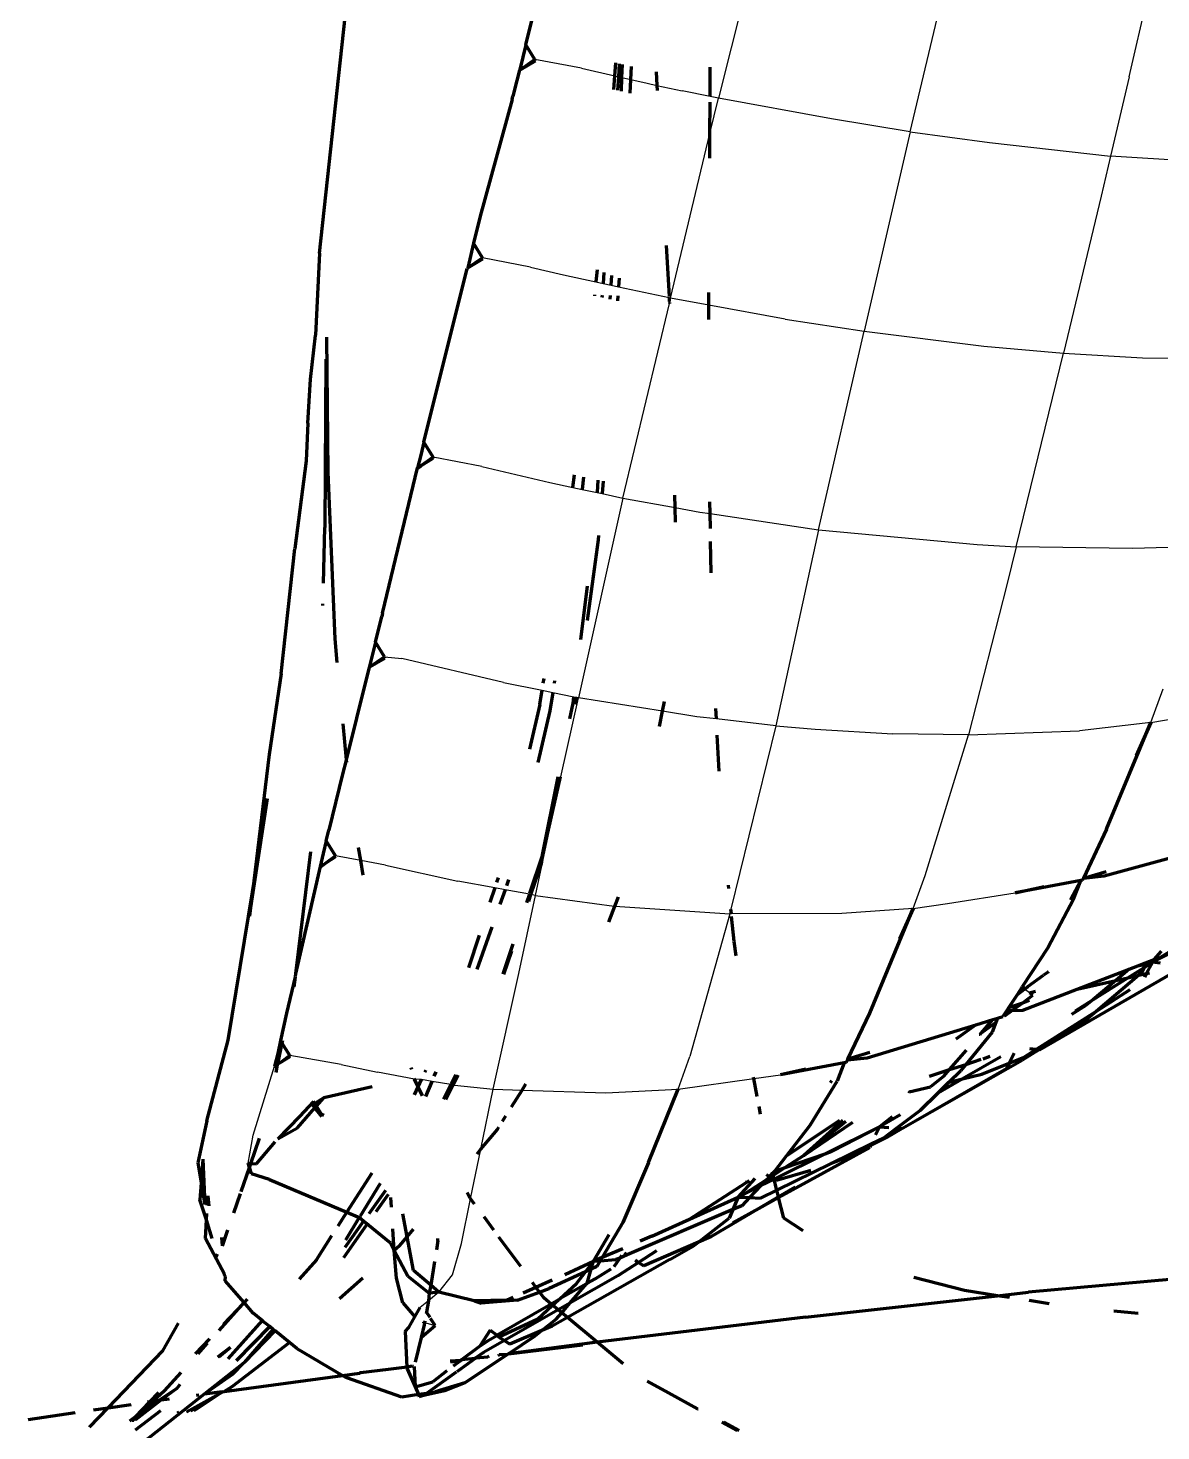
# Model space of a CAD drawing. Header units: millimetres. Extents: x 4307 to 31003, y 2809 to 20009.
# Drawn here: x 7029.6 to 7105.4, y 8466.1 to 8560 of the extents above; entities that cross this region are included whole.
import ezdxf

# ---------------------------------------------------------------- set-up
doc = ezdxf.new("R2010")
doc.units = ezdxf.units.MM
doc.layers.add('ProfileEdges', color=7, linetype='Continuous')

msp = doc.modelspace()

# ---------------------------------------------------------------- linework, layer by layer
for p, q in [((7079.15, 8568.593), (7075.777, 8555.284)), ((7088.604, 8553.039), (7091.79, 8566.393)), ((7103.264, 8556.717), (7105.12, 8564.732)), ((7066.608, 8557.294), (7063.492, 8557.872)), ((7066.608, 8557.294), (7068.849, 8556.777)), ((7068.849, 8556.777), (7069.102, 8556.719)), ((7069.102, 8556.719), (7069.324, 8556.668)), ((7069.324, 8556.668), (7069.914, 8556.532)), ((7069.914, 8556.532), (7071.01, 8556.279)), ((7103.264, 8556.717), (7102.01, 8551.402)), ((7071.01, 8556.279), (7071.658, 8556.138)), ((7071.658, 8556.138), (7073.358, 8555.77)), ((7075.223, 8555.395), (7073.358, 8555.77)), ((7075.777, 8555.284), (7075.223, 8555.395)), ((7075.207, 8552.91), (7075.777, 8555.284)), ((7083.347, 8553.891), (7075.777, 8555.284)), ((7088.604, 8553.039), (7083.347, 8553.891)), ((7072.565, 8541.909), (7075.207, 8552.91)), ((7088.604, 8553.039), (7085.521, 8539.7)), ((7088.604, 8553.039), (7093.928, 8552.309)), ((7093.928, 8552.309), (7102.01, 8551.402)), ((7102.01, 8551.402), (7101.381, 8548.737)), ((7107.385, 8551.064), (7102.01, 8551.402)), ((7101.381, 8548.737), (7098.87, 8538.226)), ((7063.212, 8543.979), (7059.992, 8544.602)), ((7063.212, 8543.979), (7065.404, 8543.454)), ((7065.404, 8543.454), (7067.58, 8542.985)), ((7067.58, 8542.985), (7068.054, 8542.882)), ((7068.054, 8542.882), (7068.596, 8542.766)), ((7068.596, 8542.766), (7069.097, 8542.658)), ((7069.097, 8542.658), (7072.477, 8541.943)), ((7069.381, 8528.531), (7072.499, 8541.556)), ((7072.477, 8541.943), (7072.565, 8541.909)), ((7072.491, 8541.683), (7072.565, 8541.909)), ((7072.495, 8541.615), (7072.491, 8541.683)), ((7075.134, 8541.439), (7072.565, 8541.909)), ((7080.243, 8540.505), (7075.134, 8541.439)), ((7080.243, 8540.505), (7085.521, 8539.7)), ((7082.476, 8526.413), (7085.521, 8539.7)), ((7085.521, 8539.7), (7093.546, 8538.689)), ((7093.546, 8538.689), (7098.87, 8538.226)), ((7095.709, 8525.268), (7098.87, 8538.226)), ((7098.87, 8538.226), (7104.155, 8537.92)), ((7104.155, 8537.92), (7112.028, 8537.829)), ((7059.94, 8530.636), (7056.688, 8531.27)), ((7059.94, 8530.636), (7064.493, 8529.574)), ((7064.493, 8529.574), (7066.041, 8529.244)), ((7066.041, 8529.244), (7066.666, 8529.11)), ((7066.666, 8529.11), (7067.654, 8528.9)), ((7069.381, 8528.531), (7066.412, 8515.174)), ((7067.654, 8528.9), (7067.994, 8528.827)), ((7067.994, 8528.827), (7069.381, 8528.531)), ((7069.381, 8528.531), (7072.884, 8527.889)), ((7072.884, 8527.889), (7074.531, 8527.587)), ((7074.531, 8527.587), (7075.216, 8527.486)), ((7075.216, 8527.486), (7082.476, 8526.413)), ((7082.476, 8526.413), (7079.618, 8513.301)), ((7082.476, 8526.413), (7093.092, 8525.417)), ((7093.092, 8525.417), (7095.709, 8525.268)), ((7095.709, 8525.268), (7095.075, 8522.716)), ((7103.479, 8525.152), (7095.709, 8525.268)), ((7108.516, 8525.285), (7103.479, 8525.152)), ((7095.075, 8522.716), (7092.509, 8512.681)), ((7053.442, 8517.903), (7054.591, 8517.804)), ((7061.389, 8516.194), (7054.591, 8517.804)), ((7061.389, 8516.194), (7063.98, 8515.668)), ((7063.98, 8515.668), (7064.688, 8515.524)), ((7064.688, 8515.524), (7066.104, 8515.237)), ((7065.221, 8509.876), (7066.412, 8515.174)), ((7066.104, 8515.237), (7066.29, 8515.199)), ((7066.29, 8515.199), (7066.412, 8515.174)), ((7072.041, 8514.269), (7066.412, 8515.174)), ((7104.709, 8513.517), (7105.529, 8515.775)), ((7074.329, 8513.902), (7072.041, 8514.269)), ((7104.709, 8513.517), (7111.597, 8514.668)), ((7075.646, 8513.752), (7074.329, 8513.902)), ((7079.618, 8513.301), (7075.646, 8513.752)), ((7079.618, 8513.301), (7076.614, 8501.033)), ((7079.618, 8513.301), (7082.26, 8513.071)), ((7104.709, 8513.517), (7099.95, 8512.966)), ((7082.26, 8513.071), (7087.441, 8512.767)), ((7092.509, 8512.681), (7087.441, 8512.767)), ((7089.623, 8503.286), (7092.509, 8512.681)), ((7092.509, 8512.681), (7099.95, 8512.966)), ((7063.536, 8501.947), (7065.221, 8509.876)), ((7051.839, 8504.284), (7050.15, 8504.602)), ((7053.502, 8503.971), (7051.839, 8504.284)), ((7053.502, 8503.971), (7058.35, 8502.899)), ((7060.809, 8502.448), (7058.35, 8502.899)), ((7088.811, 8501.076), (7089.623, 8503.286)), ((7061.498, 8502.321), (7060.809, 8502.448)), ((7063.125, 8502.022), (7061.498, 8502.321)), ((7062.421, 8496.718), (7063.536, 8501.947)), ((7063.212, 8502.006), (7063.125, 8502.022)), ((7063.536, 8501.947), (7063.212, 8502.006)), ((7063.536, 8501.947), (7068.791, 8501.233)), ((7091.116, 8501.402), (7095.64, 8502.123)), ((7068.791, 8501.233), (7068.851, 8501.229)), ((7068.851, 8501.229), (7076.534, 8500.706)), ((7076.614, 8501.033), (7076.534, 8500.706)), ((7088.811, 8501.076), (7084.039, 8500.728)), ((7088.811, 8501.076), (7091.116, 8501.402)), ((7076.534, 8500.706), (7073.863, 8491.177)), ((7076.645, 8500.706), (7076.534, 8500.706)), ((7084.039, 8500.728), (7076.645, 8500.706)), ((7060.704, 8488.993), (7062.421, 8496.718)), ((7096.262, 8495.672), (7096.089, 8495.795)), ((7096.592, 8495.437), (7096.262, 8495.672)), ((7050.541, 8490.631), (7047.103, 8491.238)), ((7050.541, 8490.631), (7052.97, 8490.114)), ((7073.083, 8488.98), (7073.863, 8491.177)), ((7044.632, 8485.913), (7046.06, 8490.53)), ((7055.44, 8489.657), (7052.97, 8490.114)), ((7073.083, 8488.98), (7078.152, 8489.702)), ((7078.152, 8489.702), (7079.937, 8489.956)), ((7055.902, 8489.623), (7055.44, 8489.657)), ((7056.617, 8489.504), (7055.902, 8489.623)), ((7057.871, 8489.294), (7056.617, 8489.504)), ((7058.034, 8489.267), (7057.871, 8489.294)), ((7058.122, 8489.252), (7058.034, 8489.267)), ((7058.122, 8489.252), (7060.704, 8488.993)), ((7059.874, 8484.966), (7060.704, 8488.993)), ((7060.704, 8488.993), (7062.634, 8488.928)), ((7062.634, 8488.928), (7068.25, 8488.74)), ((7068.25, 8488.74), (7073.083, 8488.98)), ((7044.307, 8484.025), (7044.632, 8485.913)), ((7059.19, 8481.651), (7059.874, 8484.966)), ((7058.574, 8478.665), (7059.19, 8481.651)), ((7057.972, 8476.576), (7058.574, 8478.665)), ((7057.076, 8475.41), (7057.972, 8476.576)), ((7056.368, 8474.825), (7055.829, 8474.379)), ((7057.076, 8475.41), (7056.368, 8474.825)), ((7055.963, 8473.408), (7056.11, 8473.368)), ((7056.11, 8473.368), (7056.826, 8473.172))]:
    msp.add_line(p, q)
at = {"layer": 'ProfileEdges', "lineweight": 211}
for p, q in [((7062.897, 8558.859), (7064, 8563.333)), ((7049.085, 8544.913), (7050.904, 8561.738)), ((7062.897, 8558.859), (7062.499, 8557.201)), ((7063.492, 8557.872), (7062.897, 8558.859)), ((7063.492, 8557.872), (7062.544, 8557.192)), ((7062.544, 8557.192), (7063.527, 8557.789)), ((7063.527, 8557.789), (7063.492, 8557.872)), ((7068.849, 8556.777), (7068.922, 8557.643)), ((7069.102, 8556.719), (7069.159, 8557.587)), ((7069.324, 8556.668), (7069.364, 8557.54)), ((7069.914, 8556.532), (7069.957, 8557.402)), ((7075.223, 8555.395), (7075.235, 8557.366)), ((7062.288, 8556.473), (7062.025, 8555.406)), ((7062.468, 8557.146), (7062.288, 8556.473)), ((7062.499, 8557.201), (7062.468, 8557.146)), ((7062.544, 8557.192), (7062.499, 8557.201)), ((7068.773, 8555.87), (7068.849, 8556.777)), ((7069.043, 8555.807), (7069.102, 8556.719)), ((7069.283, 8555.752), (7069.324, 8556.668)), ((7069.868, 8555.615), (7069.914, 8556.532)), ((7071.606, 8557.034), (7071.658, 8556.138)), ((7061.968, 8555.19), (7062.025, 8555.406)), ((7071.658, 8556.138), (7071.679, 8555.785)), ((7061.968, 8555.19), (7059.834, 8547.389)), ((7075.207, 8552.91), (7075.221, 8555.007)), ((7075.197, 8551.269), (7075.207, 8552.91)), ((7059.834, 8547.389), (7059.386, 8545.583)), ((7059.386, 8545.583), (7059.019, 8543.924)), ((7059.992, 8544.602), (7059.386, 8545.583)), ((7072.277, 8545.433), (7072.472, 8542.021)), ((7049.085, 8544.913), (7048.815, 8539.43)), ((7059.019, 8543.924), (7059.992, 8544.602)), ((7059.019, 8543.924), (7060.008, 8544.525)), ((7060.008, 8544.525), (7059.992, 8544.602)), ((7056.065, 8532.261), (7058.965, 8543.886)), ((7059.019, 8543.924), (7058.965, 8543.886)), ((7067.662, 8543.801), (7067.58, 8542.985)), ((7068.119, 8543.625), (7068.054, 8542.882)), ((7068.596, 8542.766), (7068.634, 8543.426)), ((7069.135, 8543.233), (7069.097, 8542.658)), ((7075.134, 8541.439), (7075.14, 8542.272)), ((7067.494, 8542.121), (7067.488, 8542.059)), ((7067.987, 8542.101), (7067.974, 8541.954)), ((7068.542, 8541.833), (7068.556, 8542.077)), ((7069.057, 8542.056), (7069.035, 8541.727)), ((7072.477, 8541.943), (7072.491, 8541.683)), ((7072.495, 8541.615), (7072.499, 8541.556)), ((7075.131, 8540.972), (7075.134, 8541.439)), ((7075.133, 8540.482), (7075.131, 8540.972)), ((7048.477, 8536.488), (7048.815, 8539.43)), ((7049.555, 8539.286), (7049.636, 8530.253)), ((7049.507, 8537.815), (7049.433, 8526.57)), ((7048.296, 8533.539), (7048.477, 8536.488)), ((7048.296, 8533.539), (7048.198, 8531.019)), ((7056.065, 8532.261), (7055.852, 8531.408)), ((7056.688, 8531.27), (7056.065, 8532.261)), ((7048.198, 8531.019), (7047.421, 8525.165)), ((7055.852, 8531.408), (7055.647, 8530.55)), ((7056.688, 8531.27), (7055.869, 8530.688)), ((7055.869, 8530.688), (7056.697, 8531.201)), ((7056.697, 8531.201), (7056.688, 8531.27)), ((7049.636, 8530.253), (7050.1, 8519.122)), ((7053.3, 8520.83), (7055.647, 8530.55)), ((7055.647, 8530.55), (7055.723, 8530.584)), ((7055.723, 8530.584), (7055.869, 8530.688)), ((7066.041, 8529.244), (7066.14, 8530.073)), ((7066.758, 8529.938), (7066.666, 8529.11)), ((7067.715, 8529.729), (7067.654, 8528.9)), ((7068.066, 8529.652), (7067.994, 8528.827)), ((7072.884, 8527.889), (7072.87, 8528.714)), ((7075.216, 8527.486), (7075.199, 8528.282)), ((7072.901, 8526.907), (7072.884, 8527.889)), ((7075.237, 8526.493), (7075.216, 8527.486)), ((7049.345, 8522.832), (7049.433, 8526.57)), ((7067.723, 8525.726), (7066.989, 8520.333)), ((7067.749, 8526.016), (7067.723, 8525.726)), ((7075.301, 8523.518), (7075.256, 8525.631)), ((7046.524, 8516.797), (7047.421, 8525.165)), ((7066.581, 8519.079), (7067.025, 8522.655)), ((7049.31, 8521.349), (7049.313, 8521.464)), ((7053.286, 8520.717), (7053.247, 8520.612)), ((7053.3, 8520.83), (7053.286, 8520.717)), ((7052.834, 8518.9), (7053.247, 8520.612)), ((7050.1, 8519.122), (7050.251, 8517.526)), ((7052.834, 8518.9), (7052.402, 8517.187)), ((7053.442, 8517.903), (7052.834, 8518.9)), ((7052.46, 8517.232), (7053.442, 8517.903)), ((7053.463, 8517.824), (7053.442, 8517.903)), ((7052.402, 8517.187), (7052.256, 8516.598)), ((7052.46, 8517.232), (7052.402, 8517.187)), ((7052.46, 8517.232), (7053.463, 8517.824)), ((7046.524, 8516.797), (7045.703, 8511.383)), ((7052.256, 8516.598), (7050.864, 8511.028)), ((7064.058, 8516.144), (7064.108, 8516.452)), ((7064.811, 8516.295), (7064.785, 8516.131)), ((7063.827, 8514.727), (7063.98, 8515.668)), ((7064.688, 8515.524), (7064.492, 8514.3)), ((7066.052, 8514.817), (7066.104, 8515.237)), ((7066.29, 8515.199), (7066.224, 8514.711)), ((7063.827, 8514.727), (7063.138, 8511.734)), ((7064.492, 8514.3), (7063.693, 8510.843)), ((7065.84, 8513.768), (7066.052, 8514.817)), ((7071.845, 8513.252), (7072.041, 8514.269)), ((7072.041, 8514.269), (7072.168, 8514.93)), ((7075.646, 8513.752), (7075.611, 8514.448)), ((7050.638, 8513.421), (7050.864, 8511.028)), ((7101.737, 8506.378), (7104.709, 8513.517)), ((7104.709, 8513.517), (7103.732, 8511.301)), ((7075.822, 8510.266), (7075.701, 8512.669)), ((7045.703, 8511.383), (7044.59, 8502.175)), ((7050.868, 8510.987), (7050.622, 8510.059)), ((7050.864, 8511.028), (7050.868, 8510.987)), ((7050.868, 8510.987), (7050.882, 8510.837)), ((7050.622, 8510.059), (7049.712, 8506.315)), ((7064.001, 8504.654), (7065.056, 8509.882)), ((7065.181, 8509.877), (7064.001, 8504.654)), ((7044.394, 8500.557), (7045.604, 8508.424)), ((7044.59, 8502.175), (7045.604, 8508.424)), ((7049.535, 8505.6), (7049.712, 8506.315)), ((7101.737, 8506.378), (7100.212, 8503.108)), ((7101.583, 8503.259), (7110.598, 8505.713)), ((7048.476, 8504.855), (7047.47, 8496.696)), ((7049.33, 8504.742), (7049.134, 8503.884)), ((7049.535, 8505.6), (7049.33, 8504.742)), ((7050.15, 8504.602), (7049.535, 8505.6)), ((7051.839, 8504.284), (7051.686, 8505.163)), ((7049.134, 8503.884), (7047.47, 8496.696)), ((7049.134, 8503.884), (7049.196, 8503.881)), ((7049.196, 8503.881), (7049.545, 8504.144)), ((7049.545, 8504.144), (7050.15, 8504.602)), ((7049.545, 8504.144), (7050.177, 8504.545)), ((7050.15, 8504.602), (7050.177, 8504.545)), ((7052.01, 8503.303), (7051.839, 8504.284)), ((7064.001, 8504.654), (7063.143, 8502.076)), ((7063.908, 8504.05), (7063.227, 8502.049)), ((7064.001, 8504.654), (7063.908, 8504.05)), ((7061.035, 8503.135), (7060.928, 8502.808)), ((7061.736, 8502.997), (7061.592, 8502.589)), ((7100.039, 8502.953), (7095.64, 8502.123)), ((7099.336, 8501.648), (7100.039, 8502.953)), ((7099.536, 8501.691), (7100.039, 8502.953)), ((7100.148, 8502.971), (7100.039, 8502.953)), ((7100.212, 8503.108), (7100.148, 8502.971)), ((7100.212, 8503.108), (7101.717, 8503.543)), ((7100.212, 8503.108), (7101.583, 8503.259)), ((7042.98, 8492.26), (7044.59, 8502.175)), ((7044.59, 8502.175), (7044.394, 8500.557)), ((7060.809, 8502.448), (7060.487, 8501.469)), ((7061.498, 8502.321), (7061.152, 8501.34)), ((7063.125, 8502.022), (7062.934, 8501.448)), ((7063.212, 8502.006), (7063.057, 8501.55)), ((7076.482, 8502.409), (7076.461, 8502.623)), ((7095.64, 8502.123), (7097.568, 8502.543)), ((7068.454, 8500.176), (7068.851, 8501.229)), ((7068.851, 8501.229), (7069.088, 8501.858)), ((7076.645, 8500.706), (7076.614, 8501.033)), ((7085.905, 8494.073), (7088.811, 8501.076)), ((7088.811, 8501.076), (7087.902, 8499.045)), ((7097.819, 8498.447), (7099.536, 8501.691)), ((7076.822, 8498.859), (7076.662, 8500.527)), ((7059.76, 8499.257), (7059.05, 8497.099)), ((7060.621, 8499.832), (7059.621, 8496.994)), ((7062.013, 8498.68), (7061.346, 8496.676)), ((7061.92, 8498.211), (7061.394, 8496.667)), ((7076.955, 8497.907), (7076.822, 8498.859)), ((7097.819, 8498.447), (7096.112, 8495.831)), ((7097.265, 8491.613), (7109.152, 8498.505)), ((7104.817, 8497.478), (7105.979, 8498.206)), ((7106.205, 8498.205), (7104.817, 8497.478)), ((7104.941, 8497.659), (7105.423, 8498.207)), ((7103.262, 8497.011), (7103.846, 8497.237)), ((7103.846, 8497.237), (7104.368, 8497.438)), ((7103.846, 8497.237), (7104.336, 8497.358)), ((7104.235, 8497.111), (7104.817, 8497.478)), ((7104.336, 8497.358), (7104.235, 8497.111)), ((7104.336, 8497.358), (7104.817, 8497.478)), ((7104.368, 8497.438), (7104.336, 8497.358)), ((7104.368, 8497.438), (7104.941, 8497.659)), ((7104.817, 8497.478), (7104.413, 8496.725)), ((7105.36, 8497.406), (7104.817, 8497.478)), ((7047.447, 8496.512), (7046.863, 8494.07)), ((7047.447, 8496.512), (7047.363, 8495.831)), ((7047.47, 8496.696), (7047.447, 8496.512)), ((7096.494, 8495.845), (7097.524, 8496.616)), ((7097.862, 8496.833), (7097.524, 8496.616)), ((7097.862, 8496.833), (7097.882, 8496.864)), ((7099.777, 8495.667), (7103.262, 8497.011)), ((7099.777, 8495.667), (7102.368, 8496.258)), ((7100.844, 8494.973), (7103.174, 8496.442)), ((7102.368, 8496.258), (7100.844, 8494.973)), ((7103.909, 8496.61), (7101.052, 8494.192)), ((7103.262, 8497.011), (7102.368, 8496.258)), ((7102.368, 8496.258), (7103.174, 8496.442)), ((7103.174, 8496.442), (7104.235, 8497.111)), ((7103.174, 8496.442), (7103.909, 8496.61)), ((7104.096, 8496.768), (7103.909, 8496.61)), ((7103.909, 8496.61), (7104.413, 8496.725)), ((7104.235, 8497.111), (7104.096, 8496.768)), ((7104.413, 8496.725), (7104.281, 8496.48)), ((7104.413, 8496.725), (7104.614, 8496.771)), ((7096.089, 8495.795), (7095.766, 8495.3)), ((7095.766, 8495.3), (7096.262, 8495.672)), ((7096.112, 8495.831), (7096.089, 8495.795)), ((7096.332, 8495.728), (7096.112, 8495.831)), ((7096.153, 8494.268), (7099.777, 8495.667)), ((7096.262, 8495.672), (7096.332, 8495.728)), ((7096.332, 8495.728), (7096.494, 8495.845)), ((7096.592, 8495.437), (7096.999, 8495.538)), ((7096.849, 8495.313), (7096.592, 8495.437)), ((7103.313, 8495.634), (7101.052, 8494.192)), ((7095.192, 8494.42), (7095.075, 8494.24)), ((7095.766, 8495.3), (7095.192, 8494.42)), ((7096.124, 8494.75), (7095.192, 8494.42)), ((7096.124, 8494.75), (7095.438, 8494.25)), ((7096.805, 8495.247), (7096.124, 8494.75)), ((7096.582, 8494.912), (7096.124, 8494.75)), ((7099.424, 8494.003), (7100.395, 8494.595)), ((7099.663, 8494.229), (7100.844, 8494.973)), ((7100.844, 8494.973), (7100.395, 8494.595)), ((7046.863, 8494.07), (7046.47, 8492.244)), ((7084.44, 8490.983), (7085.905, 8494.073)), ((7093.006, 8493.298), (7094.151, 8493.647)), ((7093.357, 8492.731), (7094.151, 8493.647)), ((7094.344, 8493.451), (7093.357, 8492.731)), ((7094.344, 8493.451), (7094.086, 8492.798)), ((7094.151, 8493.647), (7094.462, 8493.742)), ((7094.462, 8493.742), (7094.344, 8493.451)), ((7094.462, 8493.742), (7094.821, 8493.852)), ((7095.075, 8494.24), (7094.821, 8493.852)), ((7095.438, 8494.25), (7094.924, 8493.875)), ((7095.075, 8494.24), (7095.438, 8494.25)), ((7095.438, 8494.25), (7096.153, 8494.268)), ((7101.052, 8494.192), (7097.043, 8491.635)), ((7100.257, 8493.52), (7097.265, 8491.613)), ((7101.052, 8494.192), (7100.257, 8493.52)), ((7085.723, 8491.074), (7093.006, 8493.298)), ((7093.006, 8493.298), (7091.673, 8492.338)), ((7094.086, 8492.798), (7092.33, 8490.647)), ((7093.283, 8492.645), (7093.224, 8492.634)), ((7093.283, 8492.645), (7093.357, 8492.731)), ((7041.536, 8486.861), (7042.98, 8492.26)), ((7046.569, 8492.084), (7046.266, 8490.655)), ((7046.47, 8492.244), (7046.285, 8491.381)), ((7046.569, 8492.084), (7046.47, 8492.244)), ((7046.6, 8492.231), (7046.569, 8492.084)), ((7047.103, 8491.238), (7046.569, 8492.084)), ((7091.245, 8490.292), (7092.368, 8491.588)), ((7097.212, 8491.618), (7096.097, 8490.922)), ((7097.043, 8491.635), (7096.228, 8491.116)), ((7097.043, 8491.635), (7096.62, 8491.679)), ((7097.212, 8491.618), (7097.043, 8491.635)), ((7097.265, 8491.613), (7097.212, 8491.618)), ((7046.285, 8491.381), (7046.06, 8490.53)), ((7046.266, 8490.655), (7046.255, 8490.603)), ((7046.266, 8490.655), (7046.53, 8490.815)), ((7047.103, 8491.238), (7046.53, 8490.815)), ((7046.53, 8490.815), (7047.13, 8491.179)), ((7047.13, 8491.179), (7047.103, 8491.238)), ((7084.195, 8490.739), (7079.937, 8489.956)), ((7084.195, 8490.739), (7083.732, 8489.528)), ((7084.334, 8490.761), (7084.195, 8490.739)), ((7084.334, 8490.761), (7084.421, 8490.944)), ((7084.421, 8490.944), (7085.723, 8491.074)), ((7084.421, 8490.944), (7084.44, 8490.983)), ((7085.906, 8491.449), (7084.44, 8490.983)), ((7088.099, 8486.369), (7096.097, 8490.922)), ((7091.245, 8490.292), (7092.33, 8490.647)), ((7092.33, 8490.647), (7091.997, 8490.239)), ((7094.676, 8491.145), (7092.121, 8489.675)), ((7092.33, 8490.647), (7093.357, 8490.982)), ((7093.399, 8489.989), (7095.232, 8490.719)), ((7093.49, 8491.026), (7093.971, 8491.183)), ((7095.232, 8490.719), (7095.072, 8490.401)), ((7095.568, 8491.39), (7095.232, 8490.719)), ((7095.232, 8490.719), (7096.228, 8491.116)), ((7046.06, 8490.53), (7046.135, 8490.524)), ((7046.255, 8490.603), (7046.135, 8490.524)), ((7046.255, 8490.603), (7046.149, 8490.103)), ((7055.255, 8490.295), (7055.217, 8490.423)), ((7055.44, 8489.657), (7055.427, 8489.703)), ((7056.133, 8490.121), (7056.191, 8490.246)), ((7056.761, 8489.846), (7056.885, 8490.14)), ((7058.202, 8489.939), (7057.9, 8489.349)), ((7058.364, 8489.914), (7058.034, 8489.267)), ((7078.152, 8489.702), (7078.136, 8489.786)), ((7078.378, 8488.492), (7078.152, 8489.702)), ((7081.621, 8490.334), (7079.937, 8489.956)), ((7088.099, 8486.369), (7095.072, 8490.401)), ((7089.904, 8489.854), (7091.245, 8490.292)), ((7090.863, 8489.851), (7089.969, 8489.146)), ((7090.863, 8489.851), (7091.245, 8490.292)), ((7091.197, 8489.448), (7091.997, 8490.239)), ((7092.121, 8489.675), (7093.399, 8489.989)), ((7052.611, 8489.151), (7049.365, 8488.404)), ((7055.431, 8488.61), (7055.679, 8489.144)), ((7055.679, 8489.144), (7055.44, 8489.657)), ((7055.679, 8489.144), (7055.902, 8489.623)), ((7055.964, 8488.532), (7055.679, 8489.144)), ((7056.192, 8488.499), (7056.617, 8489.504)), ((7057.871, 8489.294), (7057.375, 8488.325)), ((7058.034, 8489.267), (7057.541, 8488.301)), ((7061.925, 8487.794), (7062.634, 8488.928)), ((7062.634, 8488.928), (7062.89, 8489.338)), ((7071.107, 8484.083), (7073.083, 8488.98)), ((7081.916, 8486.583), (7083.732, 8489.528)), ((7083.269, 8489.427), (7083.364, 8489.569)), ((7088.469, 8488.844), (7088.553, 8488.798)), ((7088.553, 8488.798), (7089.969, 8489.146)), ((7092.121, 8489.675), (7090.461, 8488.72)), ((7090.461, 8488.72), (7091.197, 8489.448)), ((7091.197, 8489.448), (7092.121, 8489.675)), ((7048.691, 8488.163), (7047.734, 8487.156)), ((7048.618, 8487.927), (7048.691, 8488.163)), ((7048.772, 8488.026), (7048.618, 8487.927)), ((7048.777, 8487.734), (7048.618, 8487.927)), ((7048.772, 8488.026), (7048.691, 8488.163)), ((7049.365, 8488.404), (7048.772, 8488.026)), ((7048.878, 8487.849), (7048.772, 8488.026)), ((7048.777, 8487.734), (7048.878, 8487.849)), ((7048.878, 8487.849), (7049.365, 8488.404)), ((7049.206, 8487.303), (7048.878, 8487.849)), ((7078.598, 8487.317), (7078.504, 8487.817)), ((7089.311, 8487.583), (7090.461, 8488.72)), ((7047.734, 8487.156), (7046.291, 8485.66)), ((7047.605, 8486.398), (7048.777, 8487.734)), ((7049.247, 8487.168), (7048.777, 8487.734)), ((7049.206, 8487.303), (7049.281, 8487.188)), ((7049.206, 8487.303), (7049.372, 8487.242)), ((7061.336, 8486.851), (7061.56, 8487.209)), ((7080.334, 8484.526), (7083.901, 8486.916)), ((7084.093, 8486.886), (7081.502, 8484.545)), ((7087.932, 8487.266), (7086.552, 8486.472)), ((7087.412, 8487.146), (7086.552, 8486.472)), ((7087.704, 8486.374), (7089.311, 8487.583)), ((7041.536, 8486.861), (7040.946, 8484.064)), ((7046.291, 8485.66), (7047.605, 8486.398)), ((7059.874, 8484.966), (7060.985, 8486.289)), ((7060.985, 8486.289), (7061.086, 8486.451)), ((7080.334, 8484.526), (7081.916, 8486.583)), ((7081.502, 8484.545), (7084.305, 8486.853)), ((7081.502, 8484.545), (7084.762, 8486.781)), ((7086.552, 8486.472), (7082.924, 8484.67)), ((7086.552, 8486.472), (7083.384, 8484.831)), ((7086.552, 8486.472), (7086.296, 8485.929)), ((7086.552, 8486.472), (7087.187, 8486.418)), ((7086.853, 8485.733), (7087.704, 8486.374)), ((7087.067, 8485.773), (7088.055, 8486.344)), ((7087.704, 8486.374), (7088.055, 8486.344)), ((7088.055, 8486.344), (7088.099, 8486.369)), ((7044.491, 8484.016), (7045.076, 8485.7)), ((7044.857, 8483.999), (7046.126, 8485.469)), ((7079.807, 8481.733), (7085.899, 8485.086)), ((7083.332, 8484.014), (7086.01, 8485.321)), ((7084.364, 8484.41), (7085.96, 8485.214)), ((7085.96, 8485.214), (7085.899, 8485.086)), ((7085.96, 8485.214), (7087.067, 8485.773)), ((7086.01, 8485.321), (7085.96, 8485.214)), ((7086.01, 8485.321), (7086.853, 8485.733)), ((7040.946, 8484.064), (7041.164, 8482.722)), ((7041.281, 8484.299), (7041.164, 8482.722)), ((7041.281, 8484.299), (7041.401, 8481.268)), ((7059.622, 8484.666), (7059.874, 8484.966)), ((7071.107, 8484.083), (7069.372, 8480.066)), ((7082.924, 8484.67), (7079.499, 8482.972)), ((7079.533, 8483.485), (7080.334, 8484.526)), ((7080.248, 8483.735), (7082.924, 8484.67)), ((7081.502, 8484.545), (7080.248, 8483.735)), ((7082.924, 8484.67), (7083.384, 8484.831)), ((7084.364, 8484.41), (7083.332, 8484.014)), ((7043.837, 8482.133), (7044.398, 8483.748)), ((7044.307, 8484.025), (7044.491, 8484.016)), ((7044.398, 8483.748), (7044.307, 8484.025)), ((7044.398, 8483.748), (7044.491, 8484.016)), ((7044.538, 8483.322), (7044.398, 8483.748)), ((7044.491, 8484.016), (7044.857, 8483.999)), ((7045.735, 8482.934), (7044.538, 8483.322)), ((7050.918, 8480.754), (7052.601, 8483.382)), ((7078.968, 8483.277), (7079.204, 8483.141)), ((7079.204, 8483.141), (7079.001, 8482.929)), ((7079.405, 8483.351), (7079.204, 8483.141)), ((7079.204, 8483.141), (7079.27, 8483.103)), ((7079.439, 8483.212), (7079.27, 8483.103)), ((7079.405, 8483.351), (7079.386, 8483.427)), ((7079.533, 8483.485), (7079.405, 8483.351)), ((7079.439, 8483.212), (7079.405, 8483.351)), ((7080.248, 8483.735), (7079.439, 8483.212)), ((7079.499, 8482.972), (7079.439, 8483.212)), ((7079.533, 8483.485), (7080.248, 8483.735)), ((7081.966, 8483.552), (7079.675, 8482.871)), ((7079.683, 8482.233), (7083.332, 8484.014)), ((7041.164, 8482.722), (7041.081, 8481.587)), ((7041.164, 8482.722), (7041.401, 8481.268)), ((7045.735, 8482.934), (7050.918, 8480.754)), ((7053.144, 8482.668), (7051.806, 8480.492)), ((7053.495, 8482.207), (7052.383, 8480.655)), ((7073.849, 8480.297), (7077.613, 8482.716)), ((7077.089, 8481.772), (7078.244, 8483.016)), ((7079.001, 8482.929), (7077.612, 8482.032)), ((7078.622, 8482.533), (7077.612, 8482.032)), ((7077.613, 8482.716), (7077.856, 8482.876)), ((7077.676, 8482.811), (7077.613, 8482.716)), ((7078.622, 8482.533), (7077.858, 8481.735)), ((7078.59, 8481.699), (7079.683, 8482.233)), ((7079.499, 8482.972), (7078.622, 8482.533)), ((7079.001, 8482.929), (7078.622, 8482.533)), ((7079.27, 8483.103), (7079.001, 8482.929)), ((7079.27, 8483.103), (7079.499, 8482.972)), ((7079.668, 8482.291), (7079.499, 8482.972)), ((7079.499, 8482.972), (7079.675, 8482.871)), ((7079.796, 8481.779), (7079.683, 8482.233)), ((7080.904, 8482.432), (7079.796, 8481.779)), ((7041.511, 8480.236), (7041.081, 8481.587)), ((7041.565, 8481.22), (7041.6, 8481.858)), ((7041.6, 8481.858), (7041.671, 8481.189)), ((7043.342, 8480.706), (7043.791, 8481.998)), ((7052.868, 8480.792), (7053.689, 8481.951)), ((7053.892, 8481.081), (7053.845, 8481.747)), ((7059.136, 8481.723), (7058.973, 8482.073)), ((7059.136, 8481.723), (7059.19, 8481.651)), ((7059.19, 8481.651), (7059.432, 8481.323)), ((7073.849, 8480.297), (7077.089, 8481.772)), ((7077.044, 8481.665), (7076.741, 8480.936)), ((7077.089, 8481.772), (7077.044, 8481.665)), ((7077.202, 8481.766), (7077.044, 8481.665)), ((7077.612, 8482.032), (7077.089, 8481.772)), ((7077.089, 8481.772), (7077.202, 8481.766)), ((7077.612, 8482.032), (7077.202, 8481.766)), ((7077.202, 8481.766), (7077.858, 8481.735)), ((7077.858, 8481.735), (7077.339, 8481.192)), ((7077.858, 8481.735), (7078.59, 8481.699)), ((7079.796, 8481.779), (7078.486, 8481.006)), ((7078.486, 8481.006), (7079.807, 8481.733)), ((7079.807, 8481.733), (7079.796, 8481.779)), ((7080.148, 8480.364), (7079.807, 8481.733)), ((7041.511, 8480.236), (7041.535, 8480.665)), ((7050.339, 8479.85), (7050.918, 8480.754)), ((7051.745, 8480.392), (7050.816, 8478.882)), ((7050.918, 8480.754), (7051.646, 8480.447)), ((7051.745, 8480.392), (7051.646, 8480.447)), ((7052.018, 8480.146), (7051.745, 8480.392)), ((7054.947, 8479.099), (7054.654, 8480.646)), ((7060.072, 8480.457), (7060.73, 8479.567)), ((7076.741, 8480.936), (7069.664, 8477.902)), ((7071.315, 8479.143), (7073.849, 8480.297)), ((7074.445, 8478.753), (7076.5, 8480.355)), ((7078.486, 8481.006), (7075.271, 8479.11)), ((7076.741, 8480.936), (7076.5, 8480.355)), ((7078.486, 8481.006), (7076.734, 8480.042)), ((7077.339, 8481.192), (7076.741, 8480.936)), ((7081.442, 8479.507), (7080.148, 8480.364)), ((7041.443, 8478.985), (7041.511, 8480.236)), ((7041.904, 8479.004), (7041.511, 8480.236)), ((7042.58, 8478.512), (7042.947, 8479.569)), ((7050.7, 8477.735), (7052.267, 8479.944)), ((7052.018, 8480.146), (7050.767, 8478.4)), ((7052.067, 8480.213), (7052.018, 8480.146)), ((7052.267, 8479.944), (7052.018, 8480.146)), ((7052.267, 8479.944), (7052.347, 8480.057)), ((7053.825, 8478.68), (7052.267, 8479.944)), ((7054.087, 8478.186), (7053.993, 8479.647)), ((7054.947, 8479.099), (7055.382, 8479.617)), ((7069.372, 8480.066), (7067.993, 8477.722)), ((7042.73, 8476.612), (7041.443, 8478.985)), ((7042.58, 8478.512), (7042.537, 8479.052)), ((7048.876, 8477.565), (7049.918, 8479.193)), ((7053.825, 8478.68), (7054.087, 8478.186)), ((7054.444, 8478.5), (7054.087, 8478.186)), ((7054.444, 8478.5), (7054.947, 8479.099)), ((7055.37, 8476.866), (7054.947, 8479.099)), ((7057.009, 8478.871), (7056.909, 8478.237)), ((7057.009, 8478.871), (7057.006, 8478.993)), ((7061.063, 8479.116), (7062.525, 8477.137)), ((7067.425, 8477.479), (7068.469, 8479.256)), ((7071.315, 8479.143), (7070.544, 8478.814)), ((7074.445, 8478.753), (7070.779, 8477.172)), ((7072.535, 8477.6), (7074.092, 8478.478)), ((7074.092, 8478.478), (7074.445, 8478.753)), ((7075.271, 8479.11), (7074.445, 8478.753)), ((7042.157, 8477.762), (7042.267, 8477.955)), ((7048.876, 8477.565), (7047.73, 8476.284)), ((7054.087, 8478.186), (7054.022, 8478.128)), ((7054.087, 8478.186), (7054.988, 8476.487)), ((7054.226, 8476.348), (7054.087, 8478.186)), ((7072.535, 8477.6), (7065.671, 8473.708)), ((7067.993, 8477.722), (7067.425, 8477.479)), ((7067.425, 8477.479), (7067.868, 8477.509)), ((7067.868, 8477.509), (7067.638, 8477.119)), ((7067.993, 8477.722), (7067.868, 8477.509)), ((7067.868, 8477.509), (7068.913, 8477.58)), ((7069.37, 8478.311), (7067.993, 8477.722)), ((7069.172, 8477.691), (7068.781, 8477.104)), ((7069.172, 8477.691), (7068.913, 8477.58)), ((7069.664, 8477.902), (7069.172, 8477.691)), ((7069.286, 8477.862), (7069.172, 8477.691)), ((7069.664, 8477.902), (7069.499, 8478.023)), ((7069.721, 8477.86), (7069.664, 8477.902)), ((7070.204, 8477.525), (7070.427, 8477.388)), ((7070.427, 8477.388), (7070.231, 8477.538)), ((7071.633, 8478.168), (7070.427, 8477.388)), ((7042.735, 8476.55), (7042.73, 8476.612)), ((7042.783, 8476.461), (7042.735, 8476.55)), ((7056.534, 8475.872), (7055.37, 8476.866)), ((7056.785, 8477.454), (7056.534, 8475.872)), ((7066.882, 8476.771), (7064.444, 8475.648)), ((7065.497, 8476.592), (7067.425, 8477.479)), ((7066.271, 8475.975), (7066.882, 8476.771)), ((7066.882, 8476.771), (7067.425, 8477.479)), ((7067.27, 8476.949), (7066.882, 8476.771)), ((7066.996, 8476.017), (7067.27, 8476.949)), ((7067.27, 8476.949), (7067.425, 8477.479)), ((7067.638, 8477.119), (7067.27, 8476.949)), ((7067.539, 8476.306), (7068.606, 8476.963)), ((7070.427, 8477.388), (7069.048, 8476.497)), ((7070.427, 8477.388), (7070.779, 8477.172)), ((7111.404, 8476.738), (7096.519, 8475.397)), ((7042.766, 8476.165), (7042.783, 8476.461)), ((7044.035, 8474.706), (7042.766, 8476.165)), ((7051.983, 8476.334), (7050.421, 8474.959)), ((7054.663, 8474.695), (7054.226, 8476.348)), ((7054.988, 8476.487), (7056.427, 8475.348)), ((7056.534, 8475.872), (7056.427, 8475.348)), ((7057.076, 8475.41), (7056.534, 8475.872)), ((7063.568, 8475.725), (7062.715, 8475.342)), ((7063.304, 8476.083), (7063.568, 8475.725)), ((7064.658, 8476.215), (7063.568, 8475.725)), ((7063.568, 8475.725), (7063.801, 8475.41)), ((7063.801, 8475.41), (7064.444, 8475.648)), ((7065.155, 8474.96), (7066.271, 8475.975)), ((7066.957, 8475.972), (7065.155, 8474.96)), ((7069.048, 8476.497), (7065.838, 8474.667)), ((7065.838, 8474.667), (7066.957, 8475.972)), ((7066.957, 8475.972), (7066.996, 8476.017)), ((7066.996, 8476.017), (7067.539, 8476.306)), ((7092.255, 8475.509), (7088.852, 8476.38)), ((7042.361, 8472.844), (7044.035, 8474.706)), ((7044.035, 8474.706), (7042.668, 8473.273)), ((7044.251, 8474.933), (7044.035, 8474.706)), ((7044.639, 8474.012), (7044.035, 8474.706)), ((7054.663, 8474.695), (7055.466, 8473.752)), ((7056.368, 8474.825), (7056.25, 8474.075)), ((7056.427, 8475.348), (7056.368, 8474.825)), ((7057.076, 8475.41), (7056.427, 8475.348)), ((7059.428, 8474.833), (7057.076, 8475.41)), ((7061.651, 8474.865), (7059.428, 8474.833)), ((7059.428, 8474.833), (7059.902, 8474.677)), ((7062.339, 8474.87), (7059.902, 8474.677)), ((7062.05, 8475.044), (7061.651, 8474.865)), ((7062.339, 8474.87), (7063.801, 8475.41)), ((7063.801, 8475.41), (7064.091, 8475.018)), ((7064.585, 8474.608), (7064.091, 8475.018)), ((7065.082, 8474.893), (7064.585, 8474.608)), ((7064.681, 8474.529), (7065.082, 8474.893)), ((7065.838, 8474.667), (7065.054, 8474.22)), ((7065.082, 8474.893), (7065.155, 8474.96)), ((7065.288, 8474.026), (7065.838, 8474.667)), ((7081.599, 8473.728), (7094.459, 8475.167)), ((7094.459, 8475.167), (7092.255, 8475.509)), ((7094.459, 8475.167), (7096.519, 8475.397)), ((7095.254, 8475.044), (7094.459, 8475.167)), ((7097.907, 8474.632), (7096.562, 8474.841)), ((7045.252, 8473.513), (7044.639, 8474.012)), ((7055.052, 8473.037), (7055.466, 8473.752)), ((7055.466, 8473.752), (7055.829, 8474.379)), ((7056.25, 8474.075), (7056.229, 8473.971)), ((7056.478, 8473.717), (7056.25, 8474.075)), ((7064.585, 8474.608), (7060.964, 8472.525)), ((7065.054, 8474.22), (7061.456, 8472.168)), ((7063.644, 8473.587), (7064.681, 8474.529)), ((7064.681, 8474.529), (7064.585, 8474.608)), ((7065.054, 8474.22), (7064.681, 8474.529)), ((7064.93, 8473.608), (7065.288, 8474.026)), ((7065.288, 8474.026), (7065.054, 8474.22)), ((7065.671, 8473.708), (7065.288, 8474.026)), ((7081.599, 8473.728), (7067.666, 8472.054)), ((7103.87, 8473.987), (7102.229, 8474.143)), ((7038.604, 8471.485), (7039.644, 8473.322)), ((7045.252, 8473.513), (7042.952, 8470.94)), ((7045.752, 8473.105), (7043.504, 8470.821)), ((7044.053, 8470.691), (7045.981, 8472.919)), ((7044.053, 8470.691), (7046.117, 8472.808)), ((7045.305, 8473.452), (7045.252, 8473.513)), ((7045.752, 8473.105), (7045.305, 8473.452)), ((7045.981, 8472.919), (7045.752, 8473.105)), ((7046.117, 8472.808), (7045.981, 8472.919)), ((7047.074, 8472.028), (7046.117, 8472.808)), ((7054.814, 8472.777), (7055.052, 8473.037)), ((7056.081, 8473.219), (7055.881, 8472.369)), ((7055.881, 8472.369), (7056.826, 8473.172)), ((7056.11, 8473.368), (7056.081, 8473.219)), ((7056.134, 8473.489), (7056.11, 8473.368)), ((7056.826, 8473.172), (7056.521, 8473.651)), ((7060.492, 8472.853), (7059.801, 8471.794)), ((7060.492, 8472.853), (7060.918, 8472.558)), ((7063.644, 8473.587), (7061.089, 8472.405)), ((7063.955, 8472.837), (7061.815, 8471.936)), ((7063.509, 8472.484), (7063.955, 8472.837)), ((7063.955, 8472.837), (7064.93, 8473.608)), ((7064.656, 8473.132), (7063.955, 8472.837)), ((7065.671, 8473.708), (7064.656, 8473.132)), ((7067.666, 8472.054), (7065.671, 8473.708)), ((7041.726, 8472.284), (7040.769, 8471.28)), ((7040.954, 8471.29), (7041.582, 8471.983)), ((7043.244, 8469.101), (7047.074, 8472.028)), ((7047.555, 8471.635), (7047.074, 8472.028)), ((7054.814, 8472.777), (7054.932, 8470.399)), ((7055.881, 8472.369), (7055.493, 8470.713)), ((7059.801, 8471.794), (7060.37, 8472.183)), ((7061.456, 8472.168), (7060.049, 8471.366)), ((7060.37, 8472.183), (7060.941, 8472.514)), ((7060.941, 8472.514), (7060.918, 8472.558)), ((7060.964, 8472.525), (7060.941, 8472.514)), ((7061.089, 8472.405), (7060.941, 8472.514)), ((7061.089, 8472.405), (7061.456, 8472.168)), ((7061.456, 8472.168), (7061.815, 8471.936)), ((7061.727, 8471.288), (7063.509, 8472.484)), ((7066.655, 8471.933), (7061.727, 8471.288)), ((7061.727, 8471.288), (7066.698, 8471.876)), ((7067.666, 8472.054), (7066.655, 8471.933)), ((7069.405, 8470.612), (7067.666, 8472.054)), ((7034.938, 8467.675), (7038.604, 8471.485)), ((7042.275, 8471.086), (7043.125, 8471.719)), ((7042.353, 8471.069), (7043.125, 8471.719)), ((7047.555, 8471.635), (7050.624, 8469.837)), ((7059.488, 8470.962), (7058.265, 8470.084)), ((7059.801, 8471.794), (7058.591, 8470.877)), ((7059.488, 8470.962), (7058.591, 8470.877)), ((7058.815, 8469.333), (7061.65, 8471.236)), ((7059.543, 8471.002), (7059.488, 8470.962)), ((7060.049, 8471.366), (7059.543, 8471.002)), ((7059.543, 8471.002), (7060.339, 8471.07)), ((7060.436, 8471.119), (7060.339, 8471.07)), ((7061.037, 8471.159), (7061.094, 8471.205)), ((7061.65, 8471.236), (7061.094, 8471.205)), ((7061.727, 8471.288), (7061.65, 8471.236)), ((7038.716, 8468.816), (7039.816, 8470.032)), ((7043.999, 8470.648), (7041.361, 8468.573)), ((7043.282, 8469.917), (7043.999, 8470.648)), ((7044.053, 8470.691), (7043.999, 8470.648)), ((7050.624, 8469.837), (7051.764, 8469.984)), ((7051.818, 8470), (7051.764, 8469.984)), ((7053.682, 8470.235), (7051.818, 8470)), ((7054.932, 8470.399), (7053.682, 8470.235)), ((7055.3, 8470.447), (7054.932, 8470.399)), ((7054.932, 8470.399), (7054.938, 8470.279)), ((7054.938, 8470.279), (7055.48, 8469.079)), ((7055.3, 8470.447), (7055.356, 8470.439)), ((7055.33, 8470.443), (7055.3, 8470.447)), ((7055.426, 8470.424), (7055.48, 8469.079)), ((7058.219, 8470.051), (7056.237, 8468.626)), ((7057.609, 8470.134), (7056.657, 8469.413)), ((7058.545, 8470.843), (7057.837, 8470.779)), ((7057.852, 8470.755), (7058.545, 8470.843)), ((7058.545, 8470.843), (7058.035, 8470.457)), ((7058.591, 8470.877), (7058.545, 8470.843)), ((7039.728, 8469.222), (7039.556, 8468.988)), ((7043.282, 8469.917), (7041.361, 8468.573)), ((7042.7, 8468.755), (7050.624, 8469.837)), ((7042.7, 8468.755), (7043.244, 8469.101)), ((7050.624, 8469.837), (7050.913, 8469.667)), ((7054.586, 8468.388), (7050.913, 8469.667)), ((7055.48, 8469.079), (7056.657, 8469.413)), ((7055.48, 8469.079), (7055.704, 8468.55)), ((7058.815, 8469.333), (7056.831, 8468.737)), ((7058.815, 8469.333), (7057.456, 8468.799)), ((7072.435, 8468.675), (7071.002, 8469.441)), ((7038.458, 8468.176), (7036.648, 8466.848)), ((7036.756, 8466.985), (7038.338, 8468.16)), ((7038.458, 8468.176), (7036.76, 8466.865)), ((7037.165, 8467.367), (7038.243, 8468.147)), ((7037.958, 8468.108), (7037.165, 8467.367)), ((7041.361, 8468.573), (7037.217, 8465.313)), ((7038.31, 8468.7), (7037.714, 8468.075)), ((7037.958, 8468.108), (7037.714, 8468.075)), ((7038.716, 8468.816), (7037.958, 8468.108)), ((7038.243, 8468.147), (7037.958, 8468.108)), ((7038.338, 8468.16), (7038.243, 8468.147)), ((7038.338, 8468.16), (7039.556, 8468.988)), ((7038.458, 8468.176), (7038.338, 8468.16)), ((7039.017, 8468.253), (7038.458, 8468.176)), ((7038.553, 8468.25), (7038.458, 8468.176)), ((7039.556, 8468.988), (7038.553, 8468.25)), ((7040.181, 8467.405), (7042.594, 8468.741)), ((7040.773, 8467.613), (7042.594, 8468.741)), ((7042.594, 8468.741), (7040.81, 8467.556)), ((7041.016, 8468.526), (7040.818, 8468.499)), ((7042.594, 8468.741), (7041.361, 8468.573)), ((7042.594, 8468.741), (7042.7, 8468.755)), ((7055.704, 8468.55), (7054.586, 8468.388)), ((7056.237, 8468.626), (7055.704, 8468.55)), ((7055.704, 8468.55), (7055.762, 8468.419)), ((7057.456, 8468.799), (7055.762, 8468.419)), ((7055.762, 8468.419), (7056.831, 8468.737)), ((7074.367, 8467.608), (7072.435, 8468.675)), ((7029.578, 8466.891), (7032.725, 8467.351)), ((7033.693, 8466.382), (7034.938, 8467.675)), ((7033.962, 8467.532), (7034.938, 8467.675)), ((7034.938, 8467.675), (7036.473, 8467.9)), ((7038.434, 8467.458), (7036.741, 8466.18)), ((7037.165, 8467.367), (7036.756, 8466.985)), ((7037.714, 8468.075), (7036.757, 8467.071)), ((7036.757, 8467.071), (7037.165, 8467.367)), ((7037.714, 8468.075), (7037.582, 8468.057)), ((7039.661, 8467.379), (7039.557, 8467.307)), ((7040.773, 8467.613), (7040.467, 8467.45)), ((7040.81, 8467.556), (7040.667, 8467.482)), ((7074.367, 8467.608), (7074.432, 8467.612)), ((7036.393, 8466.807), (7036.757, 8467.071)), ((7036.757, 8467.071), (7036.526, 8466.828)), ((7036.552, 8466.833), (7036.648, 8466.848)), ((7036.756, 8466.985), (7036.648, 8466.848)), ((7076.012, 8466.712), (7077.039, 8466.153)), ((7076.132, 8466.706), (7077.158, 8466.159))]:
    msp.add_line(p, q, dxfattribs=at)

doc.saveas('drawing.dxf')
